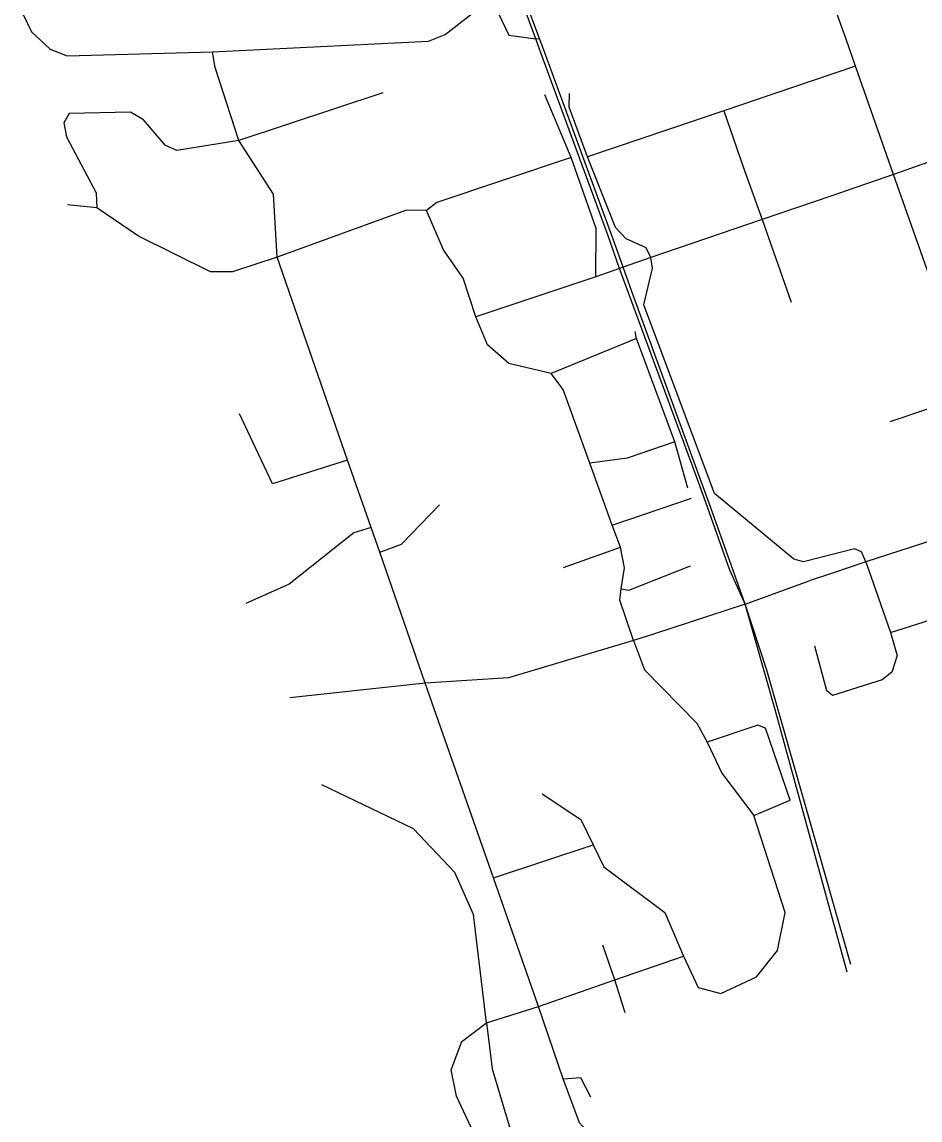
# Model space of a CAD drawing. Header units: metres. Extents: x 609554 to 651406, y 4826501 to 4857446.
# Drawn here: x 611833 to 614858, y 4836569 to 4840269 of the extents above; entities that cross this region are included whole.
import ezdxf

# ---------------------------------------------------------------- set-up
doc = ezdxf.new("R2010")
doc.units = ezdxf.units.M
doc.header["$MEASUREMENT"] = 0

msp = doc.modelspace()

# ---------------------------------------------------------------- linework, layer by layer
for points in [[(613575.7, 4840213.1), (613499.7, 4840418)], [(614609.2, 4840211.5), (614550.2, 4840374.5)], [(611832.6, 4840357.1), (611836.3, 4840293.7), (611864.6, 4840235.6), (611927.9, 4840177.5), (611984.7, 4840155.3), (612474.1, 4840168.3)], [(612474.1, 4840168.3), (613201.4, 4840204.4), (613257.7, 4840227.2), (613359.4, 4840305), (613423.8, 4840325.8)], [(613423.8, 4840325.8), (613473, 4840224.5), (613563.6, 4840212.4)], [(613563.6, 4840212.4), (613524.1, 4840317.6)], [(613563.6, 4840212.4), (613575.7, 4840213.1)], [(613580.8, 4840164.9), (613563.6, 4840212.4)], [(613593.5, 4840165.6), (613575.7, 4840213.1)], [(614640.5, 4840119.8), (614609.2, 4840211.5)], [(612483.2, 4840115.6), (612474.1, 4840168.3)], [(613806.8, 4839548.3), (613580.8, 4840164.9)], [(613828.2, 4839524.8), (613593.5, 4840165.6)], [(612563.3, 4839870), (612483.2, 4840115.6)], [(614640.5, 4840119.8), (614427.6, 4840048.7)], [(614768.1, 4839755.5), (614640.5, 4840119.8)], [(613047.8, 4840030.8), (612563.3, 4839870)], [(614427.6, 4840048.7), (614196.9, 4839969.2)], [(613682.8, 4839812.5), (613593.4, 4840023.8)], [(613737.1, 4839814.2), (613675.6, 4839982.1), (613676.7, 4840027.8)], [(612563.3, 4839870), (612353.8, 4839836.2), (612316.5, 4839853.2), (612241.7, 4839938.8), (612197.9, 4839965), (611991.6, 4839960.2), (611973.7, 4839929.7), (611982.9, 4839881.6), (612082, 4839693.7), (612084.3, 4839642.3)], [(614196.9, 4839969.2), (613737.1, 4839814.2)], [(614196.9, 4839969.2), (614262.3, 4839780.6)], [(612692, 4839476.3), (612680.1, 4839688.8), (612563.3, 4839870)], [(613682.8, 4839812.5), (613230.1, 4839660.3), (613195.4, 4839633.3)], [(613765.1, 4839410.4), (613766.3, 4839573.3), (613682.8, 4839812.5)], [(613950.4, 4839475.1), (613935.1, 4839508.1), (613867.7, 4839538.4), (613831.5, 4839576.2), (613737.1, 4839814.2)], [(614981.2, 4839829.9), (614768.1, 4839755.5)], [(614262.3, 4839780.6), (614325.9, 4839603.3)], [(614768.1, 4839755.5), (614556.9, 4839682.5)], [(614979.8, 4839157.2), (614768.1, 4839755.5)], [(614556.9, 4839682.5), (614325.9, 4839603.3)], [(612084.3, 4839642.3), (611985.5, 4839653.2)], [(612692, 4839476.3), (612541.4, 4839426.6), (612467.4, 4839427.5), (612225.2, 4839547.3), (612084.3, 4839642.3)], [(613195.4, 4839633.3), (613127.8, 4839635.4), (612692, 4839476.3)], [(613361.4, 4839275.4), (613319, 4839405.4), (613252, 4839501.6), (613195.4, 4839633.3)], [(614325.9, 4839603.3), (613950.4, 4839475.1)], [(614325.9, 4839603.3), (614423.1, 4839324.6)], [(613845.7, 4839438.5), (613806.8, 4839548.3)], [(613857.1, 4839442.5), (613828.2, 4839524.8)], [(612928.7, 4838792), (612692, 4839476.3)], [(613950.4, 4839475.1), (613857.1, 4839442.5)], [(614674.9, 4838450), (614660.8, 4838484.1), (614636.7, 4838494), (614465.4, 4838449.7), (614432.4, 4838459.1), (614165.8, 4838680.3), (613927.3, 4839316.1), (613956, 4839439), (613950.4, 4839475.1)], [(613845.7, 4839438.5), (613765.1, 4839410.4)], [(613857.1, 4839442.5), (613845.7, 4839438.5)], [(613880.1, 4839343.8), (613845.7, 4839438.5)], [(613886.9, 4839361.2), (613857.1, 4839442.5)], [(613765.1, 4839410.4), (613361.4, 4839275.4)], [(614110.9, 4838718.7), (613880.1, 4839343.8)], [(614152.5, 4838631.5), (613886.9, 4839361.2)], [(613615.6, 4839085), (613472.1, 4839118), (613400.8, 4839181.2), (613361.4, 4839275.4)], [(613903.1, 4839202.8), (613898.4, 4839226.4)], [(613903.1, 4839202.8), (613615.6, 4839085)], [(614031.9, 4838854.4), (613903.1, 4839202.8)], [(613745.9, 4838782.9), (613655.9, 4839030.1), (613615.6, 4839085)], [(615026.8, 4839012.9), (614756.3, 4838922)], [(612928.7, 4838792), (612676.2, 4838712.4), (612565.7, 4838948.8)], [(614031.9, 4838854.4), (613870.9, 4838799.4), (613745.9, 4838782.9)], [(614075.7, 4838698.1), (614031.9, 4838854.4)], [(613009, 4838565.8), (612928.7, 4838792)], [(613821.1, 4838573.2), (613745.9, 4838782.9)], [(614135.6, 4838649.8), (614110.9, 4838718.7)], [(613821.1, 4838573.2), (614088.1, 4838664.4)], [(613038.1, 4838482.9), (613110.9, 4838509.3), (613239.3, 4838642.5)], [(614217, 4838421.9), (614135.6, 4838649.8)], [(614268.6, 4838306.9), (614152.5, 4838631.5)], [(615174.2, 4838612), (614674.9, 4838450)], [(613009, 4838565.8), (612950.3, 4838547.2), (612732.7, 4838374.3), (612587.2, 4838309.4)], [(613038.1, 4838482.9), (613009, 4838565.8)], [(613848.1, 4838499.8), (613821.1, 4838573.2)], [(613190.5, 4838040.9), (613038.1, 4838482.9)], [(613656.6, 4838430.9), (613848.1, 4838499.8)], [(613851.1, 4838358.7), (613862.4, 4838429.7), (613848.1, 4838499.8)], [(614674.9, 4838450), (614566.6, 4838413)], [(614674.9, 4838450), (614758, 4838211.6)], [(613851.1, 4838358.7), (613876.8, 4838353.9), (614084.8, 4838436.9)], [(614268.6, 4838306.9), (614217, 4838421.9)], [(614566.6, 4838413), (614484.2, 4838385.9)], [(614268.6, 4838306.9), (614484.2, 4838385.9)], [(613892.9, 4838185.2), (613846.5, 4838320.4), (613851.1, 4838358.7)], [(614268.6, 4838306.9), (613960.3, 4838206.7)], [(614341.7, 4838085.1), (614268.6, 4838306.9)], [(614368.1, 4837955.6), (614268.6, 4838306.9)], [(614758, 4838211.6), (614984.5, 4838283.2), (615032.9, 4838268)], [(613892.9, 4838185.2), (613471.5, 4838059), (613190.5, 4838040.9)], [(613960.3, 4838206.7), (613892.9, 4838185.2)], [(613892.9, 4838185.2), (613929.1, 4838085.5), (614106.3, 4837906.7), (614140.6, 4837841.8)], [(614758, 4838211.6), (614780.5, 4838133.9), (614762.1, 4838078), (614729.5, 4838052.4), (614562.8, 4837999.8), (614543.6, 4838015.7), (614502.7, 4838165.9)], [(614624.6, 4837093.1), (614341.7, 4838085.1)], [(613190.5, 4838040.9), (612735.1, 4837991.9)], [(613420.4, 4837384.6), (613190.5, 4838040.9)], [(614612.4, 4837067.2), (614368.1, 4837955.6)], [(614297.3, 4837595), (614419.8, 4837646.3), (614337.6, 4837889.6), (614311.4, 4837900), (614140.6, 4837841.8)], [(614140.6, 4837841.8), (614189.7, 4837738.1), (614297.3, 4837595)], [(613397.4, 4836896.9), (613353.9, 4837261.5), (613290.7, 4837403.5), (613151.9, 4837550.3), (612842.5, 4837698.2)], [(613584.9, 4837667.8), (613714.9, 4837581.1), (613756.2, 4837496.8)], [(614060.4, 4837120.8), (614110.8, 4837015.1), (614186.9, 4836995.8), (614307, 4837051.1), (614377, 4837140.7), (614402.8, 4837267.8), (614297.3, 4837595)], [(613420.4, 4837384.6), (613756.2, 4837496.8)], [(613756.2, 4837496.8), (613792.7, 4837422.4), (613997.5, 4837268.4), (614060.4, 4837120.8)], [(613572, 4836951.7), (613420.4, 4837384.6)], [(613829.4, 4837041.9), (613789.7, 4837158.3)], [(613829.4, 4837041.9), (614060.4, 4837120.8)], [(613572, 4836951.7), (613829.4, 4837041.9)], [(613864.6, 4836929.7), (613829.4, 4837041.9)], [(613397.4, 4836896.9), (613572, 4836951.7)], [(613655.8, 4836707.9), (613572, 4836951.7)], [(613400.4, 4836426), (613295.9, 4836648.9), (613278.6, 4836738.2), (613313.9, 4836833.2), (613397.4, 4836896.9)], [(613397.4, 4836896.9), (613416.5, 4836742), (613492.8, 4836485.8)], [(613655.8, 4836707.9), (613714.3, 4836712.5), (613747.8, 4836647.5)], [(614088.4, 4836419.7), (613933.2, 4836408), (613797.6, 4836462.6), (613710.8, 4836559.5), (613655.8, 4836707.9)]]:
    msp.add_lwpolyline(points)

doc.saveas('drawing.dxf')
